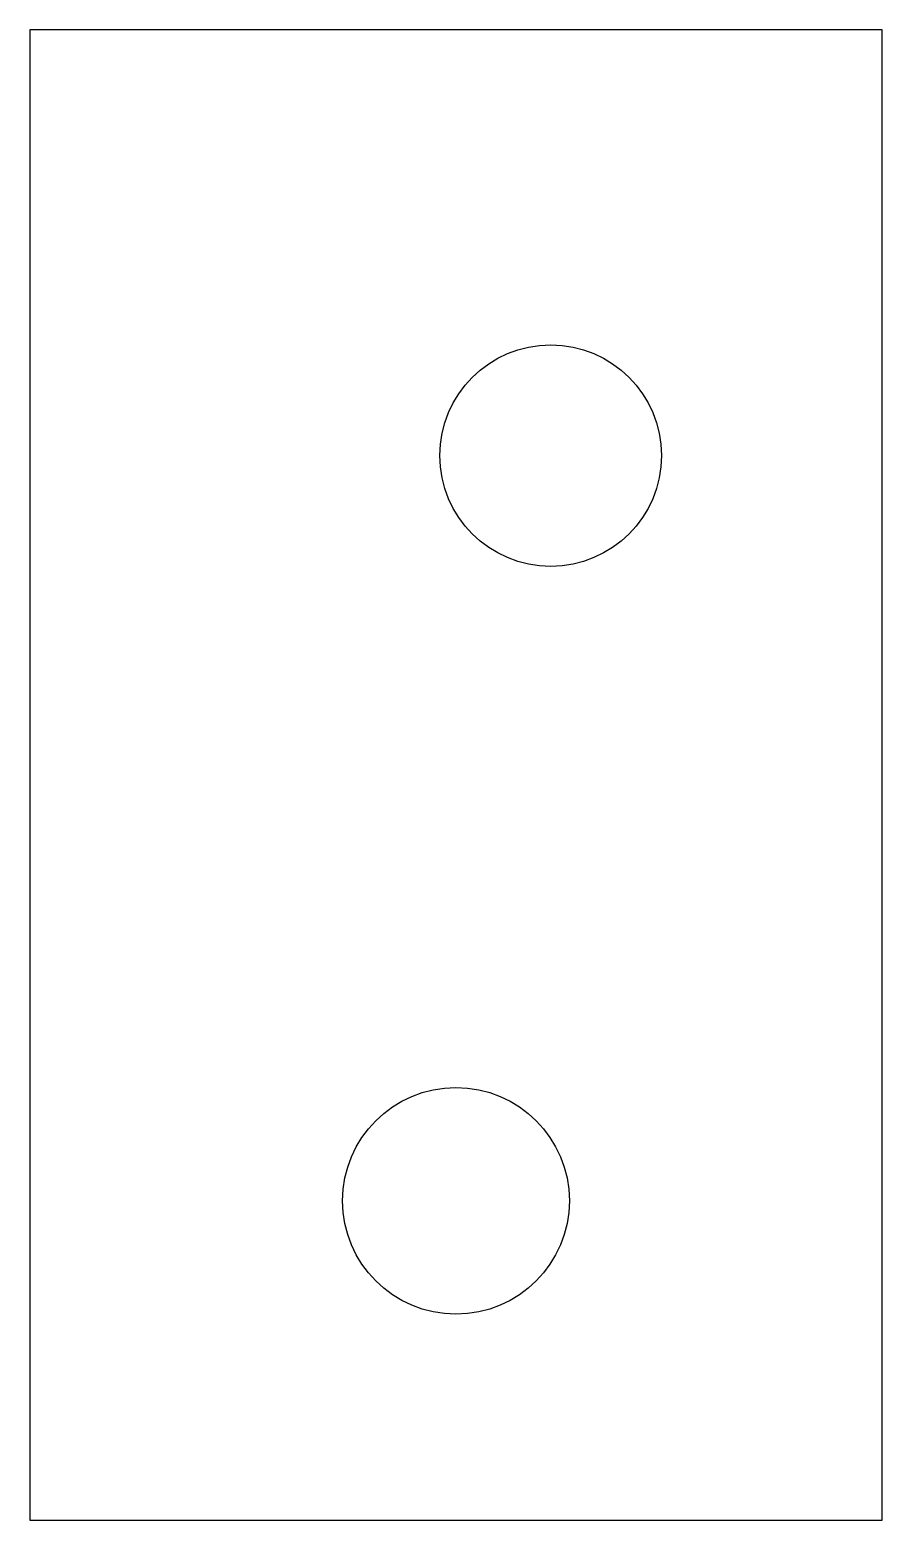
# Model space of a CAD drawing. Header units: inches. Extents: x -0.27 to 0.73, y 0.25 to 2.
import ezdxf

# ---------------------------------------------------------------- set-up
doc = ezdxf.new("R2010")
doc.units = ezdxf.units.IN
doc.header["$MEASUREMENT"] = 0

msp = doc.modelspace()

# ---------------------------------------------------------------- linework, layer by layer
msp.add_lwpolyline([(-0.2691, 0.25), (0.7309, 0.25), (0.7309, 2), (-0.2691, 2)], close=True)
for centre, radius in [((0.342, 1.5), 0.13), ((0.2309, 0.625), 0.133)]:
    msp.add_circle(centre, radius)

doc.saveas('drawing.dxf')
